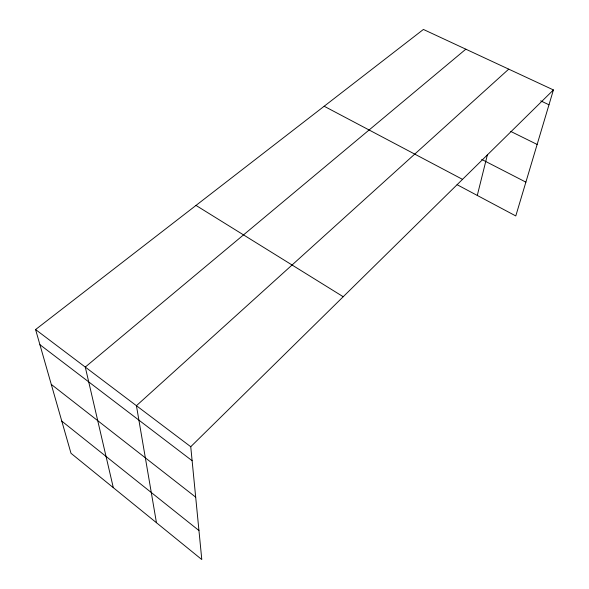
<?xml version="1.0" encoding="UTF-8"?>
<svg xmlns="http://www.w3.org/2000/svg" width="589" height="589" viewBox="0 0 589 589"><rect width="100%" height="100%" fill="white"/><g stroke="black" fill="none" stroke-linecap="round" stroke-linejoin="round"><path stroke-width="0.88" d="M477.281 195.445L487.486 154.458M35.583 329.553L190.748 446.72L201.791 559.55L70.997 453.294L35.583 329.553L423.41 29.45L553.417 89.933L515.787 215.942L457.101 184.696M190.748 446.72L553.417 89.933M508.727 69.141L136.427 405.703L156.453 522.715M465.833 49.189L85.272 367.072L113.309 487.67M540.687 100.859L548.985 104.783M510.788 131.443L537.131 144.452M481.706 159.42L525.881 182.134M324.164 106.241L462.52 179.358M196.004 205.421L343.218 296.723M39.919 344.69L192.117 460.708M51.28 384.396L195.688 497.145M61.786 421.12L198.949 530.534"/></g></svg>
